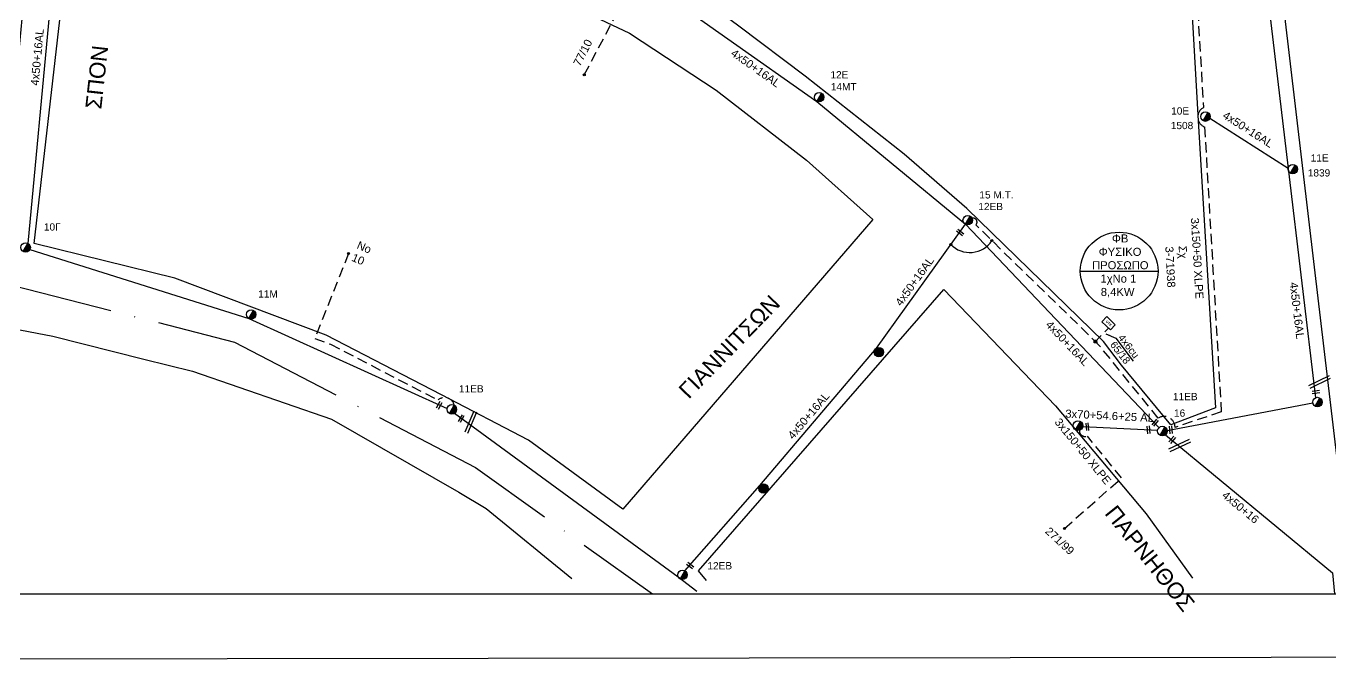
# Model space of a CAD drawing. Header units: millimetres. Extents: x -2591 to -1162, y 241 to 765.
# Drawn here: x -2421 to -2258.8, y 240.9 to 319.9 of the extents above; entities that cross this region are included whole.
import ezdxf
from ezdxf.enums import TextEntityAlignment as Align

# ---------------------------------------------------------------- set-up
doc = ezdxf.new("R2010")
doc.units = ezdxf.units.MM
doc.linetypes.add('ACAD_ISO04W100', pattern=[30, 24, -3, 0, -3])
doc.linetypes.add('DASHED', pattern=[19.05, 12.7, -6.35])
for name, color, linetype in [('3x150+50', 7, 'Continuous'), ('3x150+50 XLPE', 7, 'SYN_LINE'), ('4x50+16', 7, 'Continuous'), ('4x50+16AL', 7, 'Continuous'), ('Pillar OTE', 7, 'Continuous'), ('TEXT ΚΑΛΩΔΙΩΝ', 7, 'Continuous'), ('Άγνωστα', 7, 'Continuous'), ('ΑΓΝΩΣΤΟ ΥΠΟΓΕΙΟ ΚΑΛΩΔΙΟ', 7, 'DASHED'), ('Γυμνά εναέρια ΧΤ και ΦΟΠ (3Φ)   4x50+16AL', 7, 'Continuous'), ('Επιγραφές - Σχήματα', 7, 'Continuous'), ('Μηχανική τομή', 7, 'Continuous'), ('Στύλος Ξύλινος', 7, 'Continuous'), ('Στύλος Ξύλινος @ 1', 7, 'Continuous'), ('Στύλος ΦΜ', 7, 'Continuous'), ('Στύλος ΦΜ @ 1', 7, 'Continuous'), ('Συνδέσεις', 7, 'Continuous'), ('Συνεστραμμένα ΧΤ   3x70+54.6+25 AL', 7, 'SYN_LINE'), ('Τομή', 7, 'Continuous'), ('ΥΠΟΒΑΘΡΟ ΔΕΗ', 7, 'Continuous'), ('Υπόβαθρο ΔΕΗ', 7, 'Continuous'), ('Υπόγεια καλώδια Παροχών ΧΤ   4x50AL', 7, 'DASHED'), ('Υπόγεια καλώδια Παροχών ΧΤ   4x6', 7, 'DASHED')]:
    doc.layers.add(name, color=color, linetype=linetype)
doc.styles.add('arial', font='arial.ttf')
doc.styles.get("Standard").update_dxf_attribs({"font": 'arial.ttf'})
doc.linetypes.add('SYN_LINE', pattern='A,0.5,-0.0001,["/\\/\\/\\/",Standard,S=0.1,R=0,X=0,Y=-0.05],-0.25', length=0.7501)
doc.dimstyles.new('ISO-25', dxfattribs={"dimtxt": 2.5, "dimasz": 2.5, "dimexe": 1.25, "dimexo": 0.625, "dimtad": 1, "dimtxsty": 'Standard', "dimcen": 2.5, "dimadec": 0, "dimazin": 0, "dimtfac": 1, "dimtmove": 0, "dimatfit": 3, "dimfxl": 1, "dimarcsym": 0})

# ---------------------------------------------------------------- blocks, each defined once
blk = doc.blocks.new('ΥΠΑΡΧΩΝ ΤΣΙΜΕΝΤΕΝΙΟΣ ΣΤΥΛΟΣ')
at = {"layer": 'Στύλος ΦΜ'}
blk.add_hatch(color=256, dxfattribs=at).paths.add_polyline_path([(-1.29, -2.28, 0.574793), (2.62, 0, 0.268822), (1.3, 2.27)])
blk.add_line((-1.29, -2.28), (1.3, 2.27), dxfattribs=at)
blk.add_circle((0, 0), 2.62, dxfattribs=at)
at = {"layer": 'Στύλος ΦΜ', "flags": 4}
for tag, p in [('ΑΡΙΘΜΟΣ', (-4.68, 8.05)), ('ΤΥΠΟΣ', (-4.91, 3.03))]:
    blk.add_attdef(tag, p, '', height=4, dxfattribs=at)
blk = doc.blocks.new('ΥΠΑΡΧΩΝ ΞΥΛΙΝΟΣ ΣΤΥΛΟΣ')
at = {"layer": 'Στύλος Ξύλινος'}
h = blk.add_hatch(color=256, dxfattribs=at)
h.paths.add_polyline_path([(-2.62, 0, 0.270008), (-1.29, -2.28), (1.3, 2.27, 0.576266)])
h.paths.add_polyline_path([(-1.29, -2.28, 0.574793), (2.62, 0, 0.268822), (1.3, 2.27)])
blk.add_line((-1.29, -2.28), (1.3, 2.27), dxfattribs=at)
blk.add_circle((0, 0), 2.62, dxfattribs=at)
at = {"layer": 'Στύλος Ξύλινος', "flags": 4}
for tag, p in [('ΑΡΙΘΜΟΣ', (-4.91, 8.6)), ('ΤΥΠΟΣ', (-4.85, 3.39))]:
    blk.add_attdef(tag, p, '', height=4, dxfattribs=at)
blk = doc.blocks.new('_ΣΥΝΔΕΣΗ')
at = {"layer": 'Συνδέσεις', "linetype": 'SYN_LINE', "ltscale": 40}
blk.add_hatch(color=256, dxfattribs=at).paths.add_polyline_path([(0.5, -0.01, 1), (-0.5, -0.01, 1)])
at = {"layer": 'Συνδέσεις'}
blk.add_circle((0, -0.01), 0.5, dxfattribs=at)
blk = doc.blocks.new('ΤΟΜΗ')
at = {"layer": 'Τομή', "ltscale": 40}
for p, q in [((-0.03, -1.92), (-11.4, -1.92)), ((-0.03, -3.42), (-11.4, -3.42))]:
    blk.add_line(p, q, dxfattribs=at)
blk = doc.blocks.new('ΜΗΧΑΝΙΚΗ ΤΟΜΗ')
at = {"layer": 'Μηχανική τομή', "ltscale": 40}
for p, q in [((0, 0.76), (-3.79, 0.76)), ((0, -0.34), (-3.79, -0.34))]:
    blk.add_line(p, q, dxfattribs=at)
blk = doc.blocks.new('TSONTA XT1')
at = {"ltscale": 40}
h = blk.add_hatch(color=256, dxfattribs=at)
h.dxf.hatch_style = 1
h.paths.add_polyline_path([(595.96, 2487.66), (597.07, 2488.77), (595.96, 2489.87), (594.85, 2488.77)])
blk.add_lwpolyline([(594.85, 2488.77), (595.96, 2489.87), (597.07, 2488.77), (595.96, 2487.66)], close=True, dxfattribs=at)
blk = doc.blocks.new('PILLAR ΟΤΕ')
at = {"layer": 'Pillar OTE', "ltscale": 40}
blk.add_lwpolyline([(-3.31, 2.02), (3.39, 2.02), (3.39, -1.99), (-3.31, -1.99)], close=True, dxfattribs=at)
at = {"layer": 'Pillar OTE', "insert": (-1.81, 0.71), "char_height": 1.3575, "width": 109.961, "attachment_point": 1}
blk.add_mtext('{\\fArial|b1|i0|c161|p34;OTE}', dxfattribs=at)

msp = doc.modelspace()

# ---------------------------------------------------------------- linework, layer by layer
at = {"lineweight": -3, "ltscale": 0.2}
msp.add_line((-2289.856, 289.442), (-2280.19, 289.442), dxfattribs=at)
msp.add_circle((-2285.023, 289.442), 4.833, dxfattribs=at)
at = {"layer": '3x150+50', "color": 133, "linetype": 'DASHED', "lineweight": -3, "ltscale": 0.1}
msp.add_lwpolyline([(-2351.545, 313.851), (-2347.784, 320.959), (-2359.684, 326.353, -0.5338323), (-2361.163, 327.268, 2.0049159)], format="xyb", dxfattribs=at)
at = {"layer": '3x150+50 XLPE', "color": 2, "linetype": 'DASHED', "lineweight": -3, "ltscale": 0.1}
msp.add_lwpolyline([(-2326.313, 376.926), (-2324.459, 380.769), (-2320.489, 378.853), (-2297.482, 366.407), (-2297.332, 362.935), (-2276.803, 348.454), (-2274.539, 309.772, 0.6377155), (-2274.398, 307.364), (-2272.324, 271.93), (-2278.067, 269.982, 0.5917775), (-2280.165, 271.142), (-2287.492, 280.192), (-2302.85, 295.181, 0.7880033), (-2303.316, 296)], format="xyb", dxfattribs=at)
at = {"layer": '3x150+50 XLPE', "color": 133, "linetype": 'DASHED', "lineweight": -3, "ltscale": 0.1}
msp.add_lwpolyline([(-2291.817, 257.41), (-2284.729, 263.695), (-2288.97, 268.885, -0.5459471), (-2289.968, 269.641, -4.8113545)], format="xyb", dxfattribs=at)
at = {"layer": '4x50+16', "color": 151, "linetype": 'Continuous', "lineweight": -3, "ltscale": 0.1}
msp.add_lwpolyline([(-2279.278, 269.079), (-2258.489, 251.903), (-2258.221, 249.271)], dxfattribs=at)
at = {"layer": '4x50+16AL', "color": 5, "linetype": 'Continuous', "lineweight": -3, "ltscale": 0.1}
for points in [[(-2408.682, 405.887), (-2412.634, 379.935), (-2414.327, 353.594), (-2418.07, 321.63), (-2420.741, 292.883)], [(-2420.509, 292.105), (-2393.276, 283.523), (-2368.596, 272.332)]]:
    msp.add_lwpolyline(points, dxfattribs=at)
at = {"layer": '4x50+16AL', "color": 133, "linetype": 'Continuous', "lineweight": -3, "ltscale": 0.1}
for points in [[(-2393.96, 349.08), (-2370.907, 338.92), (-2344.757, 326.155), (-2322.627, 310.553), (-2304.147, 295.254), (-2280.064, 269.953)], [(-2279.062, 269.583), (-2260.944, 273.061)]]:
    msp.add_lwpolyline(points, dxfattribs=at)
at = {"layer": '4x50+16AL', "color": 2, "linetype": 'Continuous', "lineweight": -3, "ltscale": 0.1}
for points in [[(-2339.048, 252.148), (-2329.727, 262.754), (-2315.217, 279.856), (-2304.147, 295.254)], [(-2367.686, 271.745), (-2339.882, 251.406), (-2337.549, 249.609)]]:
    msp.add_lwpolyline(points, dxfattribs=at)
at = {"layer": 'Άγνωστα', "lineweight": -3, "ltscale": 0.1}
msp.add_lwpolyline([(-1162.289, 242.781), (-2590.8, 240.93), (-2590.808, 763.187), (-1162.297, 765.038)], close=True, dxfattribs=at)
at = {"layer": 'ΑΓΝΩΣΤΟ ΥΠΟΓΕΙΟ ΚΑΛΩΔΙΟ', "color": 5, "linetype": 'DASHED', "lineweight": -3, "ltscale": 0.1}
msp.add_lwpolyline([(-2380.869, 291.611), (-2385.074, 281.062), (-2383.133, 280.342), (-2369.732, 273.389, -0.5692122), (-2367.722, 272.744, 4.7402504)], format="xyb", dxfattribs=at)
at = {"layer": 'Γυμνά εναέρια ΧΤ και ΦΟΠ (3Φ)   4x50+16AL', "color": 6, "linetype": 'Continuous', "lineweight": -3, "ltscale": 0.1}
for points in [[(-2268.58, 347.686), (-2266.772, 325.589), (-2264.008, 302.182), (-2260.596, 273.677)], [(-2264.008, 302.182), (-2273.757, 308.407)]]:
    msp.add_lwpolyline(points, dxfattribs=at)
at = {"layer": 'Συνεστραμμένα ΧΤ   3x70+54.6+25 AL', "color": 133, "linetype": 'SYN_LINE', "lineweight": -3, "ltscale": 10}
msp.add_lwpolyline([(-2289.56, 270.114), (-2280.228, 269.643)], dxfattribs=at)
at = {"layer": 'ΥΠΟΒΑΘΡΟ ΔΕΗ', "lineweight": -3}
msp.add_lwpolyline([(-2586.401, 249.271), (-1235.778, 249.271), (-1235.778, 758.187), (-2586.401, 758.187)], close=True, dxfattribs=at)
at = {"layer": 'ΥΠΟΒΑΘΡΟ ΔΕΗ', "linetype": 'ACAD_ISO04W100', "lineweight": 30, "flags": 128}
msp.add_lwpolyline([(-2581.141, 758.187), (-2541.759, 714.967), (-2385.005, 661.277), (-2294.541, 600.032), (-2350.056, 396.261), (-2380.89, 405.676), (-2412.14, 410.774), (-2419.019, 347.031), (-2424.604, 288.141), (-2395.053, 280.604), (-2365.078, 264.993), (-2343.075, 249.271)], dxfattribs=at)
at = {"layer": 'ΥΠΟΒΑΘΡΟ ΔΕΗ', "lineweight": -3}
for points in [[(-2277.48, 348.052), (-2275.21, 308.129), (-2273.053, 272.404), (-2278.602, 270.324), (-2284.735, 277.732), (-2286.974, 280.664), (-2303.949, 297.231), (-2311.779, 303.964), (-2324.082, 313.671), (-2332.347, 319.895), (-2337.568, 323.8)], [(-2255.907, 249.271), (-2260.735, 289.94), (-2266.776, 341.258), (-2244.527, 343.877), (-2223.669, 346.126), (-2221.925, 329.954), (-2218.396, 299.928), (-2214.973, 269.567), (-2212.901, 249.271)], [(-2419.954, 292.884), (-2414.155, 343.521), (-2396.624, 340.084), (-2378.621, 334.153), (-2361.157, 326.267), (-2345.919, 319.056), (-2335.161, 311.95), (-2323.901, 303.255), (-2315.675, 295.841), (-2346.77, 259.821), (-2358.502, 268.38), (-2369.291, 274.042), (-2383.652, 281.455), (-2402.494, 288.556), (-2419.954, 292.884)], [(-2336.354, 250.923), (-2337.329, 252.154), (-2306.849, 287.135), (-2292.942, 272.671), (-2281.653, 259.232), (-2275.906, 251.231)], [(-2547.08, 267.426), (-2520.368, 276.774), (-2504.048, 280.745), (-2490.234, 283.556), (-2478.804, 284.839), (-2460.495, 285.481), (-2447.905, 285.481), (-2431.73, 284.051), (-2417.658, 281.318), (-2406.35, 278.46), (-2400.265, 276.985), (-2383.002, 270.994), (-2367.143, 261.933), (-2363.752, 259.909), (-2353.116, 251.169)]]:
    msp.add_lwpolyline(points, dxfattribs=at)
at = {"layer": 'ΥΠΟΒΑΘΡΟ ΔΕΗ', "lineweight": -3, "ltscale": 0.1}
msp.add_arc((-2303.609, 295.086), 3.334, 225.03996, 326.02762, dxfattribs=at)
at = {"layer": 'Υπόγεια καλώδια Παροχών ΧΤ   4x6', "color": 2, "linetype": 'DASHED', "ltscale": 0.1}
msp.add_lwpolyline([(-2288.131, 280.506), (-2286.335, 282.342)], dxfattribs=at)

# ---------------------------------------------------------------- block references
at = {"layer": 'Pillar OTE', "xscale": 0.2196528776470377, "yscale": 0.2196528776470377, "zscale": 0.2196528776470377, "rotation": 316}
msp.add_blockref('PILLAR ΟΤΕ', (-2286.351, 282.951), dxfattribs=at)
at = {"layer": 'Μηχανική τομή', "lineweight": -3, "xscale": 0.2499999999999677, "yscale": 0.2499999999999677, "zscale": 0.2499999999999677}
for p, rotation in [((-2305.126, 294.58), 142.2784227069346), ((-2261.023, 274.404), 187.9297337817552), ((-2369.34, 273.097), 60.21514970792458), ((-2366.585, 271.464), 60.21514970792458), ((-2280.221, 270.909), 50.04853669072928), ((-2288.992, 270.543), 94.93477285481352), ((-2281.377, 270.159), 94.93477285481352), ((-2278.605, 270.159), 94.93477285481352), ((-2278.084, 268.775), 50.04853669072928), ((-2338.734, 253.14), 142.2784227069346)]:
    msp.add_blockref('ΜΗΧΑΝΙΚΗ ΤΟΜΗ', p, dxfattribs=dict(at, rotation=rotation))
at = {"layer": 'Στύλος Ξύλινος @ 1', "lineweight": -3, "ltscale": 40, "xscale": 0.2250000000000227, "yscale": 0.2250000000000227, "zscale": 0.2250000000000227}
for p in [(-2314.91, 279.354), (-2329.269, 262.384)]:
    msp.add_blockref('ΥΠΑΡΧΩΝ ΞΥΛΙΝΟΣ ΣΤΥΛΟΣ', p, dxfattribs=at)
at = {"layer": 'Στύλος ΦΜ @ 1', "lineweight": -3, "ltscale": 40}
ref = msp.add_blockref('ΥΠΑΡΧΩΝ ΤΣΙΜΕΝΤΕΝΙΟΣ ΣΤΥΛΟΣ', (-2322.337, 311.065), dxfattribs=dict(at, xscale=0.2249999999999943, yscale=0.2249999999999943, zscale=0.2249999999999943))
ref.add_attrib('ΤΥΠΟΣ', '12E', dxfattribs={"layer": 'Στύλος ΦΜ', "height": 0.9, "flags": 4}).set_placement((-2320.936, 313.139), align=Align.BOTTOM_LEFT)
ref.add_attrib('ΑΡΙΘΜΟΣ', '14MT', (-2320.89, 311.919), dxfattribs={"layer": 'Στύλος ΦΜ', "height": 0.9, "flags": 4})
ref = msp.add_blockref('ΥΠΑΡΧΩΝ ΤΣΙΜΕΝΤΕΝΙΟΣ ΣΤΥΛΟΣ', (-2274.291, 308.656), dxfattribs=dict(at, xscale=0.2249999999999943, yscale=0.2249999999999943, zscale=0.2249999999999943))
ref.add_attrib('ΤΥΠΟΣ', '10E', dxfattribs={"layer": 'Στύλος ΦΜ', "height": 0.9, "flags": 4}).set_placement((-2278.559, 308.639), align=Align.BOTTOM_LEFT)
ref.add_attrib('ΑΡΙΘΜΟΣ', '1508', (-2278.605, 307.097), dxfattribs={"layer": 'Στύλος ΦΜ', "height": 0.9, "flags": 4})
ref = msp.add_blockref('ΥΠΑΡΧΩΝ ΤΣΙΜΕΝΤΕΝΙΟΣ ΣΤΥΛΟΣ', (-2263.423, 302.119), dxfattribs=dict(at, xscale=0.2249999999999943, yscale=0.2249999999999943, zscale=0.2249999999999943))
ref.add_attrib('ΤΥΠΟΣ', '11E', dxfattribs={"layer": 'Στύλος ΦΜ', "height": 0.9, "flags": 4}).set_placement((-2261.197, 302.793), align=Align.BOTTOM_LEFT)
ref.add_attrib('ΑΡΙΘΜΟΣ', '1839', (-2261.566, 301.205), dxfattribs={"layer": 'Στύλος ΦΜ', "height": 0.9, "flags": 4})
ref = msp.add_blockref('ΥΠΑΡΧΩΝ ΤΣΙΜΕΝΤΕΝΙΟΣ ΣΤΥΛΟΣ', (-2303.856, 295.767), dxfattribs=dict(at, xscale=0.2249999999999943, yscale=0.2249999999999943, zscale=0.2249999999999943))
ref.add_attrib('ΤΥΠΟΣ', '12EB', dxfattribs={"layer": 'Στύλος ΦΜ', "height": 0.9, "flags": 4}).set_placement((-2302.542, 296.752), align=Align.BOTTOM_LEFT)
ref.add_attrib('ΑΡΙΘΜΟΣ', '15 Μ.Τ.', (-2302.409, 298.47), dxfattribs={"layer": 'Στύλος ΦΜ', "height": 0.9, "flags": 4})
ref = msp.add_blockref('ΥΠΑΡΧΩΝ ΤΣΙΜΕΝΤΕΝΙΟΣ ΣΤΥΛΟΣ', (-2421.034, 292.373), dxfattribs=dict(at, xscale=0.2249999999999943, yscale=0.2249999999999943, zscale=0.2249999999999943))
ref.add_attrib('ΤΥΠΟΣ', '10Γ', dxfattribs={"layer": 'Στύλος ΦΜ', "height": 0.9, "flags": 4}).set_placement((-2418.765, 294.208), align=Align.BOTTOM_LEFT)
ref = msp.add_blockref('ΥΠΑΡΧΩΝ ΤΣΙΜΕΝΤΕΝΙΟΣ ΣΤΥΛΟΣ', (-2392.985, 284.035), dxfattribs=dict(at, xscale=0.2249999999999943, yscale=0.2249999999999943, zscale=0.2249999999999943))
ref.add_attrib('ΤΥΠΟΣ', '11M', dxfattribs={"layer": 'Στύλος ΦΜ', "height": 0.9, "flags": 4}).set_placement((-2392.113, 285.87), align=Align.BOTTOM_LEFT)
ref = msp.add_blockref('ΥΠΑΡΧΩΝ ΤΣΙΜΕΝΤΕΝΙΟΣ ΣΤΥΛΟΣ', (-2368.015, 272.233), dxfattribs=dict(at, xscale=0.2249999999999943, yscale=0.2249999999999943, zscale=0.2249999999999943))
ref.add_attrib('ΤΥΠΟΣ', '11EB', dxfattribs={"layer": 'Στύλος ΦΜ', "height": 0.9, "flags": 4}).set_placement((-2367.143, 274.068), align=Align.BOTTOM_LEFT)
ref = msp.add_blockref('ΥΠΑΡΧΩΝ ΤΣΙΜΕΝΤΕΝΙΟΣ ΣΤΥΛΟΣ', (-2279.649, 269.536), dxfattribs=dict(at, xscale=0.2249999999999943, yscale=0.2249999999999943, zscale=0.2249999999999943))
ref.add_attrib('ΤΥΠΟΣ', '11EB', dxfattribs={"layer": 'Στύλος ΦΜ', "height": 0.9, "flags": 4}).set_placement((-2278.335, 273.099), align=Align.BOTTOM_LEFT)
ref.add_attrib('ΑΡΙΘΜΟΣ', '16', (-2278.202, 271.322), dxfattribs={"layer": 'Στύλος ΦΜ', "height": 0.9, "flags": 4})
ref = msp.add_blockref('ΥΠΑΡΧΩΝ ΤΣΙΜΕΝΤΕΝΙΟΣ ΣΤΥΛΟΣ', (-2260.36, 273.138), dxfattribs=dict(at, xscale=0.2249999999999943, yscale=0.2249999999999943, zscale=0.2249999999999943))
ref.add_attrib('ΤΥΠΟΣ', '121', dxfattribs={"layer": 'Στύλος ΦΜ', "height": 0.9, "flags": 4}).set_placement((-2257.868, 272.319), align=Align.BOTTOM_LEFT)
at = {"layer": 'Στύλος ΦΜ @ 1', "lineweight": -3, "ltscale": 40, "xscale": 0.2249999999999943, "yscale": 0.2249999999999943, "zscale": 0.2249999999999943}
msp.add_blockref('ΥΠΑΡΧΩΝ ΤΣΙΜΕΝΤΕΝΙΟΣ ΣΤΥΛΟΣ', (-2290.143, 270.203), dxfattribs=at)
at = {"layer": 'Στύλος ΦΜ @ 1', "lineweight": -3, "ltscale": 40}
ref = msp.add_blockref('ΥΠΑΡΧΩΝ ΤΣΙΜΕΝΤΕΝΙΟΣ ΣΤΥΛΟΣ', (-2339.341, 251.637), dxfattribs=dict(at, xscale=0.2249999999999943, yscale=0.2249999999999943, zscale=0.2249999999999943))
ref.add_attrib('ΤΥΠΟΣ', '12EB', dxfattribs={"layer": 'Στύλος ΦΜ', "height": 0.9, "flags": 4}).set_placement((-2336.238, 252.059), align=Align.BOTTOM_LEFT)
at = {"layer": 'Συνδέσεις', "lineweight": -3, "xscale": 0.25, "yscale": 0.25, "zscale": 0.25}
for p in [(-2351.544, 313.854), (-2305.963, 292.73), (-2300.844, 293.223), (-2380.869, 291.614), (-2291.816, 257.413)]:
    msp.add_blockref('_ΣΥΝΔΕΣΗ', p, dxfattribs=at)
at = {"layer": 'Συνδέσεις', "xscale": 0.2, "yscale": 0.2, "zscale": 0.2, "rotation": 315.6316674385135}
msp.add_blockref('TSONTA XT1', (-2721.244, 8.188), dxfattribs=at)
at = {"layer": 'Τομή', "lineweight": -3, "xscale": 0.2499999999999996, "yscale": 0.2499999999999996, "zscale": 0.2499999999999996}
for p, rotation in [((-2259.124, 276.85), 25.79830456446775), ((-2365.742, 272.204), 66.86901483334518), ((-2276.519, 268.937), 25.79830456446775)]:
    msp.add_blockref('ΤΟΜΗ', p, dxfattribs=dict(at, rotation=rotation))

# ---------------------------------------------------------------- texts
at = {"layer": 'TEXT ΚΑΛΩΔΙΩΝ', "linetype": 'Continuous', "lineweight": -3, "ltscale": 0.1}
for s, rotation, p in [('4x50+16AL', 84.69065, (-2419.592, 316.056)), ('4x50+16AL', 324.81438, (-2330.225, 314.686)), (' 4x50+16AL', 327.44152, (-2269.149, 307.166)), ('3x150+50 XLPE', 273.34921, (-2275.312, 291.011)), ('4x50+16AL', 54.28645, (-2310.474, 288.166)), (' 4x50+16AL', 276.82674, (-2262.923, 284.709)), ('4x50+16AL', 313.58662, (-2291.438, 280.452)), ('4x50+16AL', 49.68864, (-2323.655, 271.456)), ('3x150+50 XLPE', 309.24805, (-2289.527, 267.017)), ('3x70+54.6+25 AL', 357.11312, (-2286.205, 271.437)), ('4x50+16', 320.43749, (-2269.921, 260.052))]:
    msp.add_text(s, height=1, rotation=rotation, dxfattribs=at).set_placement(p, align=Align.MIDDLE_CENTER)
at = {"layer": 'Άγνωστα', "color": 7, "lineweight": -3, "char_height": 1, "attachment_point": 1}
for s, insert, rotation in [('77/10', (-2352.982, 315.284), 62.94206), ('271/99', (-2293.632, 257.677), 317.17343)]:
    msp.add_mtext_dynamic_manual_height_columns(s, width=1.8, gutter_width=0, heights=[0.73], dxfattribs=dict(at, insert=insert, rotation=rotation))
at = {"layer": 'Άγνωστα', "color": 7, "lineweight": -3}
note = msp.add_mtext_dynamic_manual_height_columns('No ', width=1.8, gutter_width=0, heights=[0.73, 0], dxfattribs=dict(at, insert=(-2381.204, 293.901), char_height=1, attachment_point=1, rotation=337.15023))
for column, words in zip(note.columns.linked_columns, ['10']):
    column.text = words
note = msp.add_mtext_dynamic_manual_height_columns('Σχ ', width=1.8, gutter_width=0, heights=[0.73, 0], dxfattribs=dict(at, insert=(-2276.719, 294.415), char_height=1, attachment_point=1, rotation=273))
for column, words in zip(note.columns.linked_columns, ['3-71938']):
    column.text = words
at = {"layer": 'ΥΠΟΒΑΘΡΟ ΔΕΗ', "lineweight": -3, "ltscale": 40, "char_height": 2, "width": 26.31339, "attachment_point": 1, "style": 'arial'}
for s, insert, rotation in [('ΣΠΟΝ', (-2413.619, 309.725), 83.71595), ('ΓΙΑΝΝΙΤΣΩΝ', (-2339.993, 274.806), 45.78549), ('ΠΑΡΝΗΘΟΣ', (-2285.353, 260.513), 308.59006)]:
    msp.add_mtext(s, dxfattribs=dict(at, insert=insert, rotation=rotation))
at = {"layer": 'Υπόβαθρο ΔΕΗ', "lineweight": -3, "char_height": 1, "attachment_point": 1}
for s, heights, insert in [('{\\W8.64836; }ΦΒ \\P{\\W4.42067; }ΦΥΣΙΚΟ \\P{\\W2.28183; }ΠΡΟΣΩΠΟ', [9.112], (-2289.28, 293.998)), ('{\\W5.64925; }1χΝο 1\\P{\\W5.75643; }8,4KW', [0], (-2289.543, 289.006))]:
    msp.add_mtext_dynamic_manual_height_columns(s, width=17.25481, gutter_width=12.5, heights=heights, dxfattribs=dict(at, insert=insert))
at = {"layer": 'Υπόγεια καλώδια Παροχών ΧΤ   4x50AL', "color": 7, "ltscale": 0.2, "char_height": 0.9, "attachment_point": 1, "rotation": 308}
for s, insert in [('65/18', (-2285.506, 280.802)), ('4x6cu', (-2284.504, 281.681))]:
    msp.add_mtext_dynamic_manual_height_columns(s, width=1.8, gutter_width=12.5, heights=[0.118], dxfattribs=dict(at, insert=insert))

# ---------------------------------------------------------------- leaders
at = {"layer": 'Επιγραφές - Σχήματα'}
msp.add_leader([(-2286.68, 281.635), (-2285.45, 281.092), (-2283.267, 278.223)], dimstyle='ISO-25', override={"dimasz": 0.5, "dimgap": 0.625, "dimtad": 0}, dxfattribs=at)

doc.saveas('drawing.dxf')
